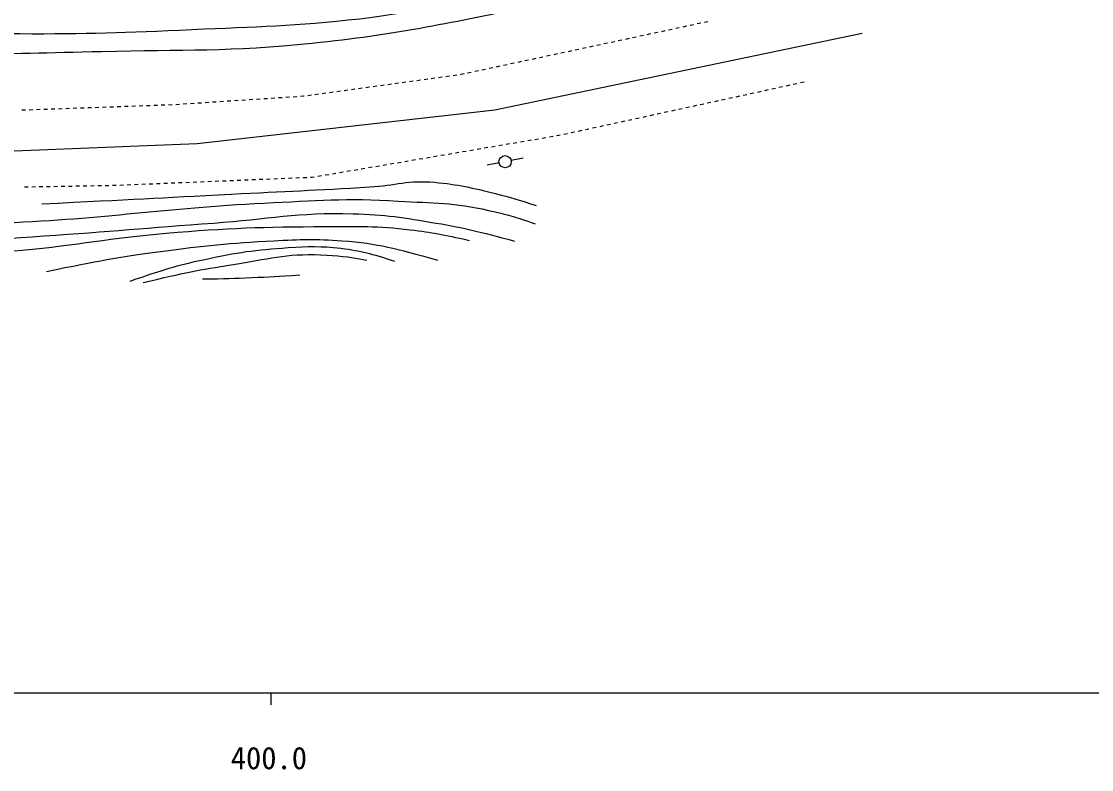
# Model space of a CAD drawing. Units: millimetres, scale not verified. Extents: x 40000 to 680000, y 20000 to 522488.
# Drawn here: x 447612 to 535101, y 198715 to 259910 of the extents above; entities that cross this region are included whole.
import ezdxf
from ezdxf.enums import TextEntityAlignment as Align

# ---------------------------------------------------------------- set-up
doc = ezdxf.new("R2010")
doc.units = ezdxf.units.MM
doc.header["$LTSCALE"] = 1000
doc.layers.add('M-BGD', color=7, linetype='Continuous', lineweight=25)
doc.layers.add('M-TTL-BAND', color=7, linetype='Continuous', lineweight=25)
doc.styles.add('ＭＳ ゴシック', font='')
doc.styles.get('ＭＳ ゴシック').set_extended_font_data('MS Gothic')

msp = doc.modelspace()

# ---------------------------------------------------------------- linework, layer by layer
at = {"layer": 'M-BGD'}
for p, q in [((503741, 259887), (503448, 259824)), ((499634, 259007), (499341, 258944)), ((500221, 259133), (499928, 259070)), ((500808, 259258), (500514, 259196)), ((501394, 259384), (501101, 259321)), ((501981, 259510), (501688, 259447)), ((502568, 259636), (502274, 259573)), ((503154, 259762), (502861, 259699)), ((486309, 252687), (516342, 258960)), ((495528, 258126), (495234, 258063)), ((496114, 258252), (495821, 258189)), ((496701, 258378), (496408, 258315)), ((497288, 258504), (496994, 258441)), ((497874, 258629), (497581, 258567)), ((498461, 258755), (498168, 258692)), ((499048, 258881), (498754, 258818)), ((491421, 257246), (491128, 257183)), ((492008, 257372), (491715, 257309)), ((492595, 257497), (492301, 257434)), ((493181, 257623), (492888, 257560)), ((493768, 257749), (493475, 257686)), ((494354, 257875), (494061, 257812)), ((494941, 258000), (494648, 257938)), ((487315, 256365), (487021, 256302)), ((487901, 256491), (487608, 256428)), ((488488, 256617), (488195, 256554)), ((489075, 256743), (488781, 256680)), ((489661, 256868), (489368, 256805)), ((490248, 256994), (489955, 256931)), ((490835, 257120), (490541, 257057)), ((483203, 255510), (482906, 255469)), ((483543, 255557), (483501, 255551)), ((483795, 255610), (483543, 255557)), ((484381, 255736), (484088, 255673)), ((484968, 255862), (484675, 255799)), ((485555, 255988), (485261, 255925)), ((486141, 256114), (485848, 256051)), ((486728, 256239), (486435, 256177)), ((476665, 254608), (476368, 254567)), ((477260, 254690), (476963, 254649)), ((477854, 254772), (477557, 254731)), ((478448, 254854), (478151, 254813)), ((479043, 254936), (478746, 254895)), ((479637, 255018), (479340, 254977)), ((480232, 255100), (479934, 255059)), ((480826, 255182), (480529, 255141)), ((481420, 255264), (481123, 255223)), ((482015, 255346), (481718, 255305)), ((482609, 255428), (482312, 255387)), ((510424, 254683), (510130, 254619)), ((511010, 254811), (510717, 254747)), ((511596, 254939), (511303, 254875)), ((470123, 253746), (469824, 253726)), ((470681, 253782), (470423, 253766)), ((470722, 253788), (470681, 253782)), ((471316, 253870), (471019, 253829)), ((471910, 253952), (471613, 253911)), ((472505, 254034), (472208, 253993)), ((473099, 254116), (472802, 254075)), ((473693, 254198), (473396, 254157)), ((474288, 254280), (473991, 254239)), ((474882, 254362), (474585, 254321)), ((475477, 254444), (475179, 254403)), ((476071, 254526), (475774, 254485)), ((506320, 253789), (506027, 253725)), ((506906, 253916), (506613, 253852)), ((507492, 254044), (507199, 253980)), ((508079, 254172), (507785, 254108)), ((508665, 254300), (508372, 254236)), ((509251, 254428), (508958, 254364)), ((509837, 254555), (509544, 254491)), ((453949, 252865), (453649, 252854)), ((454548, 252887), (454249, 252876)), ((455148, 252908), (454848, 252898)), ((455748, 252930), (455448, 252919)), ((456347, 252952), (456047, 252941)), ((456947, 252974), (456647, 252963)), ((457546, 252995), (457247, 252984)), ((458146, 253017), (457846, 253006)), ((458746, 253039), (458446, 253028)), ((459345, 253060), (459045, 253050)), ((459945, 253082), (459645, 253071)), ((460544, 253119), (460244, 253099)), ((461142, 253158), (460843, 253138)), ((461741, 253197), (461442, 253178)), ((462340, 253236), (462041, 253217)), ((462939, 253276), (462639, 253256)), ((463537, 253315), (463238, 253295)), ((464136, 253354), (463837, 253334)), ((464735, 253393), (464435, 253374)), ((465333, 253432), (465034, 253413)), ((465932, 253472), (465633, 253452)), ((466531, 253511), (466232, 253491)), ((467130, 253550), (466830, 253530)), ((467728, 253589), (467429, 253570)), ((468327, 253628), (468028, 253609)), ((468926, 253668), (468626, 253648)), ((469524, 253707), (469225, 253687)), ((502216, 252894), (501923, 252830)), ((502803, 253022), (502509, 252958)), ((503389, 253150), (503096, 253086)), ((503975, 253277), (503682, 253213)), ((504561, 253405), (504268, 253341)), ((505147, 253533), (504854, 253469)), ((505734, 253661), (505441, 253597)), ((447953, 252648), (447653, 252637)), ((448552, 252669), (448253, 252659)), ((449152, 252691), (448852, 252680)), ((449752, 252713), (449452, 252702)), ((450351, 252735), (450051, 252724)), ((450951, 252756), (450651, 252745)), ((451550, 252778), (451251, 252767)), ((452150, 252800), (451850, 252789)), ((452750, 252821), (452450, 252811)), ((453349, 252843), (453049, 252832)), ((461979, 249931), (486309, 252687)), ((498113, 251999), (497820, 251935)), ((498699, 252127), (498406, 252063)), ((499285, 252255), (498992, 252191)), ((499871, 252383), (499578, 252319)), ((500458, 252511), (500164, 252447)), ((501044, 252638), (500751, 252574)), ((501630, 252766), (501337, 252702)), ((494009, 251105), (493716, 251041)), ((494595, 251232), (494302, 251169)), ((495182, 251360), (494888, 251296)), ((495768, 251488), (495475, 251424)), ((496354, 251616), (496061, 251552)), ((496940, 251744), (496647, 251680)), ((497526, 251872), (497233, 251808)), ((489891, 250286), (489595, 250236)), ((490482, 250387), (490186, 250337)), ((491074, 250487), (490778, 250437)), ((491542, 250567), (491369, 250538)), ((491664, 250593), (491542, 250567)), ((492250, 250721), (491957, 250657)), ((492837, 250849), (492543, 250785)), ((493423, 250977), (493130, 250913)), ((436033, 248886), (461979, 249931)), ((484567, 249382), (484271, 249332)), ((485158, 249483), (484863, 249433)), ((485750, 249583), (485454, 249533)), ((486341, 249684), (486046, 249634)), ((486933, 249784), (486637, 249734)), ((487525, 249885), (487229, 249834)), ((488116, 249985), (487820, 249935)), ((488708, 250086), (488412, 250035)), ((489299, 250186), (489003, 250136)), ((479243, 248478), (478947, 248428)), ((479835, 248579), (479539, 248529)), ((480426, 248679), (480130, 248629)), ((481018, 248780), (480722, 248729)), ((481609, 248880), (481313, 248830)), ((482201, 248981), (481905, 248930)), ((482792, 249081), (482496, 249031)), ((483384, 249182), (483088, 249131)), ((483975, 249282), (483680, 249232)), ((488628, 248722), (487646, 248532)), ((474511, 247675), (474215, 247625)), ((475102, 247775), (474807, 247725)), ((475694, 247876), (475398, 247825)), ((476285, 247976), (475990, 247926)), ((476877, 248077), (476581, 248026)), ((477468, 248177), (477173, 248127)), ((478060, 248277), (477764, 248227)), ((478652, 248378), (478356, 248328)), ((486659, 248341), (485677, 248151)), ((461364, 246732), (461064, 246720)), ((461963, 246757), (461664, 246745)), ((462563, 246782), (462263, 246769)), ((463162, 246807), (462863, 246794)), ((463762, 246831), (463462, 246819)), ((464361, 246856), (464062, 246844)), ((464961, 246881), (464661, 246868)), ((465560, 246905), (465261, 246893)), ((466160, 246930), (465860, 246918)), ((466759, 246955), (466460, 246942)), ((467359, 246979), (467059, 246967)), ((467958, 247004), (467659, 246992)), ((468558, 247029), (468258, 247016)), ((469157, 247053), (468858, 247041)), ((469757, 247078), (469457, 247066)), ((470356, 247103), (470057, 247090)), ((470956, 247127), (470656, 247115)), ((471394, 247145), (471256, 247140)), ((471553, 247173), (471394, 247145)), ((472145, 247273), (471849, 247223)), ((472736, 247373), (472440, 247323)), ((473328, 247474), (473032, 247424)), ((473919, 247574), (473624, 247524)), ((448170, 246356), (447870, 246350)), ((448770, 246366), (448470, 246361)), ((449370, 246377), (449070, 246372)), ((449970, 246387), (449670, 246382)), ((450570, 246398), (450270, 246393)), ((451170, 246409), (450870, 246403)), ((451770, 246419), (451470, 246414)), ((452370, 246430), (452070, 246424)), ((452969, 246440), (452670, 246435)), ((453569, 246451), (453269, 246446)), ((454169, 246461), (453869, 246456)), ((454769, 246472), (454469, 246467)), ((455237, 246480), (455069, 246477)), ((455369, 246486), (455237, 246480)), ((455968, 246510), (455669, 246498)), ((456568, 246535), (456268, 246523)), ((457167, 246560), (456868, 246547)), ((457767, 246584), (457467, 246572)), ((458366, 246609), (458067, 246597)), ((458966, 246634), (458666, 246621)), ((459565, 246658), (459266, 246646)), ((460165, 246683), (459865, 246671)), ((460764, 246708), (460465, 246695))]:
    msp.add_line(p, q, dxfattribs=at)
msp.add_circle((487150, 248436), 500, dxfattribs=at)
for points, knots in [([(360193, 265683), (363677, 265329), (364571, 265245), (367379, 264991), (371511, 264617), (373862, 264745), (377967, 264146), (382452, 263491), (384854, 262482), (389344, 261865), (393753, 261259), (396253, 261160), (400693, 260851), (406833, 260424), (410284, 260367), (416434, 260119), (424583, 259790), (429152, 259712), (437301, 259387), (441278, 259228), (443500, 258927), (447481, 258908), (452976, 258881), (456056, 258999), (461547, 259246), (466915, 259488), (469935, 259532), (475275, 260133), (479703, 260632), (482120, 261351), (486511, 262118), (489281, 262603), (490862, 262728), (493607, 263343), (497891, 264304), (500195, 265226), (504463, 266258), (509285, 267423), (512018, 267940), (516881, 268919), (519749, 269496), (520665, 269680), (524231, 270355)], [0, 0, 0, 0, 1, 1, 1, 2, 2, 2, 3, 3, 3, 4, 4, 4, 5, 5, 5, 6, 6, 6, 7, 7, 7, 8, 8, 8, 9, 9, 9, 10, 10, 10, 11, 11, 11, 12, 12, 12, 13, 13, 13, 14, 14, 14, 14]), ([(361903, 264275), (366168, 263913), (367247, 263818), (370675, 263552), (373226, 263354), (374670, 263393), (377208, 263064), (379949, 262709), (381434, 262210), (384145, 261675), (386619, 261186), (387986, 260805), (390481, 260436), (394733, 259807), (397150, 259720), (401435, 259394), (407211, 258954), (410468, 259055), (416248, 258662), (422501, 258236), (425979, 257594), (432242, 257366), (440794, 257056), (445596, 257257), (454151, 257458), (460886, 257616), (464684, 257439), (471385, 258134), (478308, 258851), (482133, 259722), (488957, 261090), (497481, 262800), (502165, 264183), (510669, 265990), (515695, 267059), (517300, 267398), (523552, 268651)], [0, 0, 0, 0, 1, 1, 1, 2, 2, 2, 3, 3, 3, 4, 4, 4, 5, 5, 5, 6, 6, 6, 7, 7, 7, 8, 8, 8, 9, 9, 9, 10, 10, 10, 11, 11, 11, 12, 12, 12, 12]), ([(449276, 244979), (456833, 245370), (458723, 245467), (464779, 245782), (469200, 246012), (471679, 246104), (476099, 246373), (478163, 246499), (479320, 246948), (481379, 246754), (483351, 246567), (484443, 246310), (486363, 245824), (487679, 245491), (488138, 245362), (489700, 244853)], [0, 0, 0, 0, 1, 1, 1, 2, 2, 2, 3, 3, 3, 4, 4, 4, 5, 5, 5, 5]), ([(376602, 240893), (379440, 242115), (380425, 242440), (382966, 243145), (387007, 244267), (389420, 244401), (393611, 244554), (397975, 244712), (400426, 244530), (404790, 244356), (412308, 244057), (416486, 243112), (424010, 243061), (428965, 243027), (431727, 243579), (436682, 243652), (440428, 243708), (442527, 243294), (446270, 243441), (454554, 243767), (459152, 244649), (467433, 245046), (471718, 245252), (474133, 245486), (478415, 245215), (481312, 245032), (482981, 245115), (485807, 244455), (487312, 244103), (487885, 243963), (489609, 243357)], [0, 0, 0, 0, 1, 1, 1, 2, 2, 2, 3, 3, 3, 4, 4, 4, 5, 5, 5, 6, 6, 6, 7, 7, 7, 8, 8, 8, 9, 9, 9, 10, 10, 10, 10]), ([(381426, 240168), (384218, 241108), (385098, 241359), (387509, 241899), (390772, 242631), (392657, 242872), (395999, 242998), (401063, 243188), (403904, 242837), (408967, 242617), (415092, 242352), (418510, 241910), (424638, 241730), (429157, 241598), (431692, 241529), (436212, 241646), (441382, 241779), (444272, 242027), (449433, 242364), (454865, 242719), (457900, 243035), (463330, 243420), (467767, 243735), (470246, 244310), (474693, 244180), (477364, 244103), (478859, 243874), (481493, 243420), (484029, 242983), (484921, 242748), (487914, 241942)], [0, 0, 0, 0, 1, 1, 1, 2, 2, 2, 3, 3, 3, 4, 4, 4, 5, 5, 5, 6, 6, 6, 7, 7, 7, 8, 8, 8, 9, 9, 9, 10, 10, 10, 10]), ([(434733, 240843), (436178, 240605), (436652, 240594), (437887, 240505), (441715, 240230), (443864, 240872), (447687, 241209), (452298, 241617), (454845, 242206), (459458, 242589), (464516, 243009), (467365, 243127), (472440, 243124), (475159, 243123), (476699, 243215), (479395, 242871), (481292, 242629), (481985, 242507), (484211, 241998)], [0, 0, 0, 0, 1, 1, 1, 2, 2, 2, 3, 3, 3, 4, 4, 4, 5, 5, 5, 6, 6, 6, 6]), ([(449658, 239464), (454070, 240353), (455316, 240606), (458979, 241097), (462582, 241579), (464614, 241782), (468244, 241970), (470419, 242082), (471648, 242128), (473820, 241970), (476920, 241744), (478093, 241342), (481620, 240393)], [0, 0, 0, 0, 1, 1, 1, 2, 2, 2, 3, 3, 3, 4, 4, 4, 4]), ([(456501, 238675), (459312, 239632), (460184, 239917), (462612, 240449), (465238, 241025), (466745, 241228), (469427, 241407), (471106, 241518), (472064, 241551), (473735, 241350), (475475, 241141), (476148, 240922), (478100, 240308)], [0, 0, 0, 0, 1, 1, 1, 2, 2, 2, 3, 3, 3, 4, 4, 4, 4]), ([(457571, 238562), (461038, 239354), (462027, 239584), (464921, 240027), (467700, 240451), (469266, 240950), (472074, 240815), (473555, 240744), (474144, 240706), (475847, 240393)], [0, 0, 0, 0, 1, 1, 1, 2, 2, 2, 3, 3, 3, 3]), ([(462415, 238844), (464360, 238880), (464870, 238889), (466442, 238957), (467983, 239023), (468481, 239055), (470384, 239182)], [0, 0, 0, 0, 1, 1, 1, 2, 2, 2, 2])]:
    msp.add_open_spline(points, degree=3, knots=knots, dxfattribs=at)
at = {"layer": 'M-TTL-BAND'}
for p, q in [((40000, 205000), (579000, 205000)), ((468000, 205000), (468000, 204000))]:
    msp.add_line(p, q, dxfattribs=at)

# ---------------------------------------------------------------- texts
at = {"layer": 'M-TTL-BAND', "style": 'ＭＳ ゴシック'}
msp.add_text('400.0', height=1833, dxfattribs=at).set_placement((467844, 198195), align=Align.BOTTOM_CENTER)

doc.saveas('drawing.dxf')
